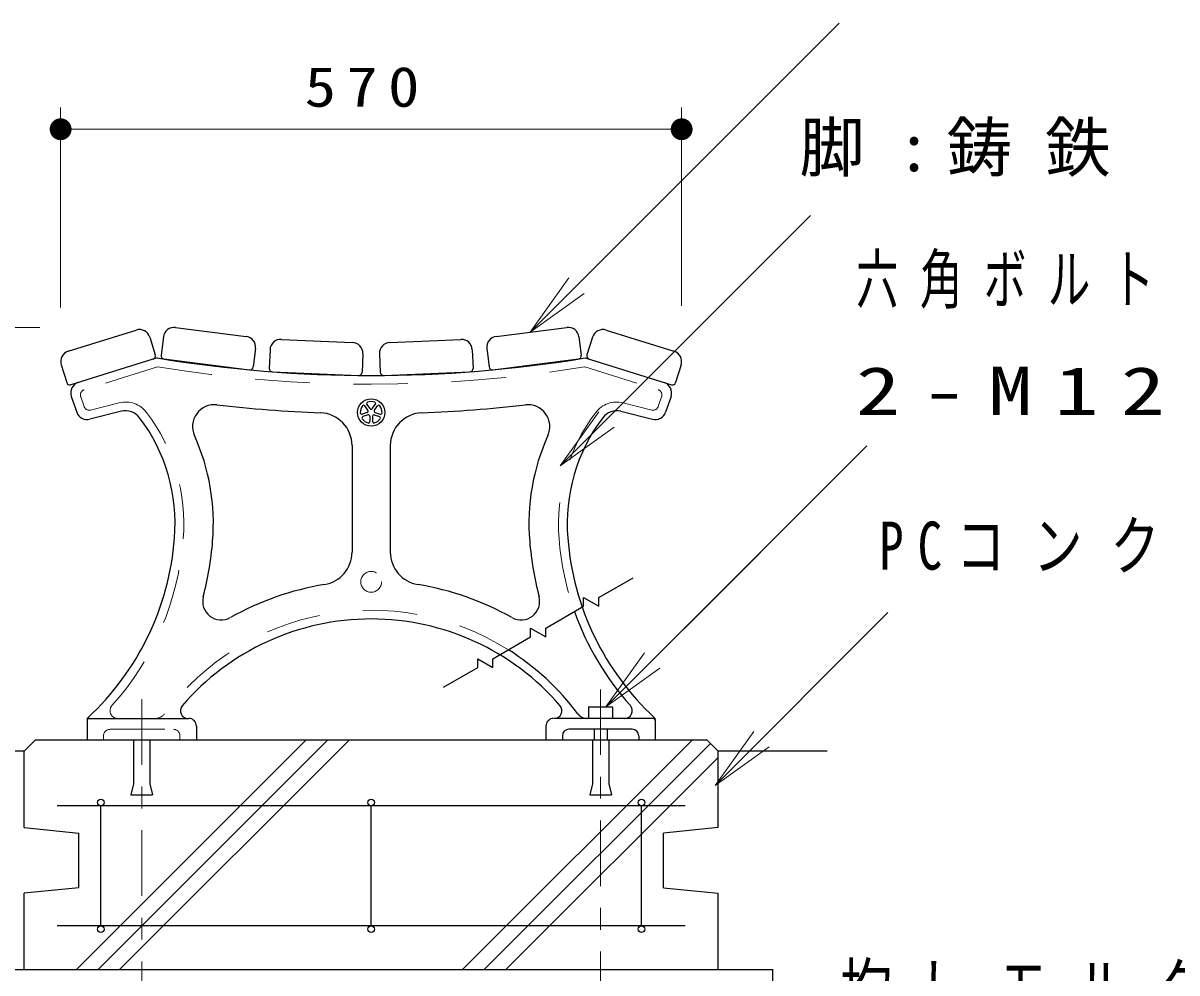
# Model space of a CAD drawing. Units: millimetres on the paper, scale 1:20. Extents: x -365 to 0, y -5 to 257.
# Drawn here: x -121 to -68.2, y 106.2 to 149.7 of the extents above; entities that cross this region are included whole.
import ezdxf

# ---------------------------------------------------------------- set-up
doc = ezdxf.new("R2010")
doc.units = ezdxf.units.MM
doc.linetypes.add('USER1', pattern=[4.5, 2.5, -2])
doc.linetypes.add('USER2', pattern=[6, 3, -1, 1, -1])
doc.layers.add('1_20', color=3, linetype='Continuous', lineweight=25)
doc.styles.add('ＭＳ ゴシック', font='')
doc.styles.get('ＭＳ ゴシック').set_extended_font_data('MS Gothic')

# ---------------------------------------------------------------- blocks, each defined once
blk = doc.blocks.new('open_arrow')
at = {"color": 0, "linetype": 'Continuous', "lineweight": -2}
blk.add_lwpolyline([(7.5, 1.25), (0, 0), (7.5, -1.25)], dxfattribs=at)
blk = doc.blocks.new('filled_dot')
at = {"color": 0, "linetype": 'Continuous', "lineweight": -2, "const_width": 1.25}
blk.add_lwpolyline([(-0.625, 0, 1), (0.625, 0, 1)], format="xyb", close=True, dxfattribs=at)

msp = doc.modelspace()

# ---------------------------------------------------------------- linework, layer by layer
at = {"layer": '1_20', "color": 7, "lineweight": 13}
for p, q in [((-97.751, 135.535), (-83.608, 149.677)), ((-119.242, 136.665), (-119.242, 145.817)), ((-90.821, 136.732), (-90.821, 145.817)), ((-119.242, 144.817), (-90.821, 144.817)), ((-96.387, 129.412), (-84.932, 140.867)), ((-120.195, 135.75), (-146.406, 135.75)), ((-94.29, 118.378), (-82.34, 130.328)), ((-89.293, 114.784), (-81.382, 122.694)), ((-118.522, 106.353), (-108.022, 116.853)), ((-117.532, 106.353), (-107.032, 116.853)), ((-116.542, 106.353), (-106.042, 116.853)), ((-100.844, 106.353), (-90.344, 116.853)), ((-99.854, 106.353), (-89.505, 116.702)), ((-98.864, 106.353), (-89.156, 116.061))]:
    msp.add_line(p, q, dxfattribs=at)
at = {"layer": '1_20'}
for p, q in [((-113.982, 135.746), (-110.758, 135.338)), ((-99.304, 135.338), (-96.08, 135.746)), ((-118.891, 134.658), (-115.788, 135.626)), ((-115.162, 135.297), (-114.909, 134.486)), ((-114.541, 135.313), (-114.648, 134.47)), ((-109.139, 135.202), (-105.892, 135.064)), ((-104.17, 135.064), (-100.923, 135.202)), ((-95.521, 135.313), (-95.414, 134.47)), ((-94.901, 135.298), (-95.155, 134.486)), ((-94.275, 135.626), (-91.173, 134.658)), ((-110.325, 134.78), (-110.431, 133.936)), ((-109.66, 134.723), (-109.696, 133.874)), ((-100.402, 134.723), (-100.366, 133.874)), ((-99.738, 134.78), (-99.631, 133.936)), ((-114.831, 134.353), (-118.778, 133.122)), ((-114.518, 134.302), (-110.599, 133.806)), ((-105.414, 134.543), (-105.45, 133.694)), ((-104.648, 134.543), (-104.612, 133.694)), ((-99.463, 133.806), (-95.544, 134.302)), ((-95.231, 134.353), (-91.285, 133.122)), ((-119.219, 134.032), (-118.966, 133.22)), ((-109.553, 133.718), (-105.606, 133.55)), ((-104.456, 133.55), (-100.51, 133.718)), ((-90.844, 134.032), (-91.097, 133.221)), ((-118.754, 132.59), (-118.504, 131.865)), ((-91.308, 132.59), (-91.558, 131.865)), ((-105.183, 131.956), (-105.328, 132.156)), ((-105.082, 132.029), (-105.227, 132.229)), ((-104.98, 132.029), (-104.835, 132.229)), ((-104.879, 131.955), (-104.734, 132.155)), ((-116.464, 131.907), (-117.909, 131.543)), ((-105.214, 131.859), (-105.449, 131.783)), ((-105.175, 131.74), (-105.411, 131.664)), ((-105.094, 131.681), (-105.094, 131.434)), ((-104.969, 131.681), (-104.969, 131.434)), ((-104.887, 131.74), (-104.652, 131.664)), ((-104.848, 131.859), (-104.613, 131.783)), ((-93.599, 131.907), (-92.153, 131.543)), ((-105.906, 130.342), (-105.906, 125.459)), ((-104.156, 130.342), (-104.156, 125.459)), ((-94.29, 118.378), (-87.219, 125.449)), ((-95.08, 118.378), (-93.983, 118.378)), ((-95.08, 118.378), (-95.08, 117.853)), ((-93.983, 118.378), (-93.983, 117.853)), ((-118.031, 117.809), (-118.031, 116.853)), ((-117.931, 117.853), (-113.381, 117.853)), ((-92.131, 117.853), (-96.649, 117.853)), ((-92.031, 117.809), (-92.031, 116.853)), ((-113.031, 117.503), (-113.031, 116.853)), ((-97.031, 117.503), (-97.031, 116.853)), ((-93.081, 117.353), (-95.981, 117.353)), ((-94.831, 117.353), (-94.831, 116.853)), ((-94.231, 117.353), (-94.231, 116.853)), ((-120.906, 116.353), (-120.406, 116.853)), ((-89.656, 116.853), (-120.406, 116.853)), ((-115.906, 116.853), (-115.906, 114.853)), ((-115.156, 116.853), (-115.156, 114.853)), ((-96.281, 117.053), (-96.281, 116.853)), ((-94.906, 116.853), (-94.906, 114.853)), ((-94.156, 116.853), (-94.156, 114.853)), ((-92.781, 117.053), (-92.781, 116.853)), ((-89.656, 116.853), (-89.156, 116.353)), ((-120.906, 116.353), (-125.906, 116.353)), ((-120.906, 112.853), (-120.906, 116.353)), ((-84.156, 116.353), (-89.156, 116.353)), ((-89.156, 112.853), (-89.156, 116.353)), ((-115.906, 114.853), (-116.031, 114.353)), ((-115.156, 114.853), (-115.031, 114.353)), ((-94.906, 114.853), (-95.031, 114.353)), ((-94.156, 114.853), (-94.031, 114.353)), ((-116.031, 114.353), (-115.031, 114.353)), ((-95.031, 114.353), (-94.031, 114.353)), ((-90.656, 113.853), (-119.406, 113.853)), ((-117.406, 108.353), (-117.406, 113.853)), ((-105.031, 108.353), (-105.031, 113.853)), ((-92.656, 108.353), (-92.656, 113.853)), ((-120.906, 112.853), (-118.406, 112.603)), ((-118.406, 110.103), (-118.406, 112.603)), ((-89.156, 112.853), (-91.656, 112.603)), ((-91.656, 110.103), (-91.656, 112.603)), ((-118.406, 110.103), (-120.906, 109.853)), ((-120.906, 106.353), (-120.906, 109.853)), ((-91.656, 110.103), (-89.156, 109.853)), ((-89.156, 106.353), (-89.156, 109.853)), ((-90.656, 108.353), (-119.406, 108.353)), ((-123.406, 106.353), (-86.656, 106.353)), ((-86.656, 99.853), (-86.656, 106.353))]:
    msp.add_line(p, q, dxfattribs=at)
at = {"layer": '1_20', "color": 7, "linetype": 'USER1', "lineweight": 13}
for p, q in [((-114.803, 133.943), (-118.163, 132.895)), ((-95.26, 133.943), (-91.899, 132.895)), ((-118.325, 132.574), (-118.171, 132.126)), ((-91.737, 132.574), (-91.892, 132.126)), ((-116.561, 132.295), (-117.873, 131.965)), ((-93.501, 132.295), (-92.189, 131.965)), ((-116.981, 117.353), (-114.081, 117.353)), ((-117.281, 117.053), (-117.281, 116.853)), ((-113.781, 117.053), (-113.781, 116.853))]:
    msp.add_line(p, q, dxfattribs=at)
at = {"layer": '1_20', "color": 7, "linetype": 'USER2', "lineweight": 13}
for p, q in [((-94.531, 119.181), (-94.531, 98.353)), ((-115.531, 118.731), (-115.531, 98.353))]:
    msp.add_line(p, q, dxfattribs=at)
at = {"layer": '1_20'}
msp.add_lwpolyline([(-101.727, 119.277), (-100.157, 120.184), (-100.157, 120.584), (-99.464, 120.184), (-99.464, 120.584), (-97.732, 121.584), (-97.732, 121.984), (-97.039, 121.584), (-97.039, 121.984), (-95.307, 122.984), (-95.307, 123.384), (-94.614, 122.984), (-94.614, 123.384), (-93.044, 124.29)], dxfattribs=at)
for centre, radius in [((-105.031, 131.853), 0.625), ((-117.406, 114.003), 0.15), ((-105.031, 114.003), 0.15), ((-92.656, 114.003), 0.15), ((-117.406, 108.203), 0.15), ((-105.031, 108.203), 0.15), ((-92.656, 108.203), 0.15)]:
    msp.add_circle(centre, radius, dxfattribs=at)
at = {"layer": '1_20', "color": 7, "linetype": 'USER1', "lineweight": 13}
msp.add_circle((-105.031, 124.103), 0.477, dxfattribs=at)
at = {"layer": '1_20'}
for centre, radius, start, end in [((-114.045, 135.25), 0.5, 82.789, 172.789), ((-96.017, 135.25), 0.5, 7.211, 97.211), ((-115.639, 135.149), 0.5, 17.3255, 107.3254), ((-110.821, 134.842), 0.5, 352.789, 82.789), ((-109.161, 134.702), 0.5, 87.5644, 177.5644), ((-100.902, 134.702), 0.5, 2.4355, 92.4355), ((-99.241, 134.842), 0.5, 97.211, 187.2109), ((-94.424, 135.149), 0.5, 72.6745, 162.6745), ((-118.742, 134.181), 0.5, 107.3254, 197.3254), ((-105.913, 134.564), 0.5, 357.5645, 87.5644), ((-104.149, 134.564), 0.5, 92.4355, 182.4355), ((-91.321, 134.181), 0.5, 342.6746, 72.6745), ((-115.052, 134.441), 0.15, 287.3255, 17.3255), ((-105.031, 193.547), 60, 260.59955, 279.40046), ((-114.499, 134.451), 0.15, 172.789, 262.789), ((-95.563, 134.451), 0.15, 277.211, 7.211), ((-95.011, 134.442), 0.15, 162.6745, 252.6745), ((-110.58, 133.955), 0.15, 262.789, 352.789), ((-109.546, 133.868), 0.15, 177.5644, 267.5645), ((-105.6, 133.7), 0.15, 267.5645, 357.5645), ((-104.462, 133.7), 0.15, 182.4355, 272.4355), ((-100.516, 133.868), 0.15, 272.4355, 2.4355), ((-99.482, 133.955), 0.15, 187.211, 277.211), ((-118.823, 133.265), 0.15, 197.3254, 287.3255), ((-118.281, 132.753), 0.5, 107.3255, 199.0256), ((-91.781, 132.753), 0.5, 340.9743, 72.6745), ((-91.24, 133.265), 0.15, 252.6746, 342.6746), ((-112.209, 131.209), 1, 83.4321, 204.3453), ((-105.031, 193.547), 61.75, 263.43203, 267.84805), ((-105.031, 131.853), 0.5, 142.6017, 181.3983), ((-105.379, 132.119), 0.0625, 36, 142.6029), ((-105.176, 132.266), 0.0625, 109.399, 216.0021), ((-105.031, 131.853), 0.5, 70.6017, 109.3983), ((-105.031, 132.066), 0.0625, 216.0017, 324), ((-104.886, 132.266), 0.0625, 324, 70.6029), ((-104.684, 132.119), 0.0625, 37.399, 144.0021), ((-105.031, 131.853), 0.5, 358.6017, 37.3983), ((-105.031, 193.547), 61.75, 272.15193, 276.56795), ((-97.854, 131.209), 1, 335.6546, 96.5679), ((-118.031, 132.028), 0.5, 199.0256, 284.1381), ((-116.268, 131.132), 0.8, 37.2078, 104.1381), ((-122.003, 126.778), 8, 355.1631, 37.2078), ((-107.406, 130.342), 1.5, 0, 87.8481), ((-105.468, 131.842), 0.0625, 181.399, 288.0021), ((-105.391, 131.605), 0.0625, 108, 214.6029), ((-105.031, 131.853), 0.5, 214.6017, 253.3983), ((-105.233, 131.919), 0.0625, 288.0017, 36), ((-105.156, 131.681), 0.0625, 0.0016, 108), ((-104.906, 131.681), 0.0625, 72.0017, 180), ((-104.829, 131.919), 0.0625, 144.0017, 252), ((-105.031, 131.853), 0.5, 286.6017, 325.3983), ((-104.671, 131.605), 0.0625, 325.399, 72.0021), ((-104.594, 131.842), 0.0625, 252, 358.6029), ((-102.656, 130.342), 1.5, 92.1519, 180), ((-88.06, 126.778), 8, 142.7921, 184.8369), ((-93.794, 131.132), 0.8, 75.8619, 142.7921), ((-92.031, 132.028), 0.5, 255.8619, 340.9743), ((-105.156, 131.434), 0.0625, 253.399, 0.0021), ((-104.906, 131.434), 0.0625, 180, 286.6029), ((-122.003, 126.778), 9.75, 355.1631, 24.3454), ((-88.06, 126.778), 9.75, 155.6546, 184.8369), ((-126.495, 127.052), 12.5, 312.8186, 355.6485), ((-126.495, 127.052), 14.25, 345.2467, 355.6485), ((-83.567, 127.052), 14.25, 184.3515, 194.7533), ((-83.567, 127.052), 12.5, 184.3515, 227.1814), ((-107.406, 125.459), 1.5, 279.3297, 0), ((-102.656, 125.459), 1.5, 180, 260.6702), ((-105.031, 111.003), 13.15, 99.3298, 119.349), ((-105.031, 111.003), 13.15, 60.651, 80.6703), ((-111.893, 123.206), 0.85, 165.2467, 299.349), ((-98.169, 123.206), 0.85, 240.651, 14.7532), ((-83.567, 127.052), 12.9, 199.5176, 221.898), ((-105.031, 111.003), 11.4, 40.6611, 139.3389), ((-105.031, 111.003), 11.8, 36.6954, 57.8546), ((-113.413, 118.203), 0.35, 139.3389, 270), ((-96.649, 118.203), 0.35, 270, 40.6611), ((-93.43, 118.203), 0.35, 270, 41.898), ((-117.931, 117.809), 0.1, 132.8185, 180), ((-117.931, 117.753), 0.1, 90, 180), ((-113.381, 117.503), 0.35, 0, 90), ((-96.681, 117.503), 0.35, 90, 180), ((-95.169, 118.353), 0.5, 216.6954, 270), ((-92.131, 117.753), 0.1, 0, 90), ((-92.131, 117.809), 0.1, 0, 47.1812), ((-95.981, 117.053), 0.3, 90, 180), ((-93.081, 117.053), 0.3, 0, 90)]:
    msp.add_arc(centre, radius, start, end, dxfattribs=at)
at = {"layer": '1_20', "color": 7, "linetype": 'USER1', "lineweight": 13}
for centre, radius, start, end in [((-105.031, 193.547), 60.4, 260.68982, 279.31016), ((-118.089, 132.656), 0.25, 107.3256, 199.0255), ((-91.973, 132.656), 0.25, 340.9744, 72.6744), ((-117.934, 132.207), 0.25, 199.0255, 284.138), ((-116.268, 131.132), 1.2, 37.2077, 104.1383), ((-93.794, 131.132), 1.2, 75.862, 142.7921), ((-92.128, 132.207), 0.25, 255.862, 340.9745), ((-122.003, 126.778), 8.4, 355.1631, 37.2078), ((-88.06, 126.778), 8.4, 142.7921, 184.8369), ((-126.495, 127.052), 12.9, 318.102, 355.6485), ((-83.567, 127.052), 12.9, 184.3515, 199.5176), ((-105.031, 111.003), 11.8, 57.8546, 143.3046), ((-116.633, 118.203), 0.35, 138.102, 270), ((-114.894, 118.353), 0.5, 270, 323.3046), ((-116.981, 117.053), 0.3, 90, 180), ((-114.081, 117.053), 0.3, 0, 90)]:
    msp.add_arc(centre, radius, start, end, dxfattribs=at)

# ---------------------------------------------------------------- block references
at = {"layer": '1_20', "color": 7, "lineweight": 13, "xscale": 0.4, "yscale": 0.4}
msp.add_blockref('filled_dot', (-119.242, 144.817), dxfattribs=at)
for name, p, rotation in [('filled_dot', (-90.821, 144.817), 180), ('open_arrow', (-97.751, 135.535), 45), ('open_arrow', (-96.387, 129.412), 45), ('open_arrow', (-94.29, 118.378), 45), ('open_arrow', (-89.293, 114.784), 45)]:
    msp.add_blockref(name, p, dxfattribs=dict(at, rotation=rotation))

# ---------------------------------------------------------------- texts
at = {"layer": '1_20', "color": 7, "style": 'ＭＳ ゴシック'}
for s, insert, char_height, attachment_point in [('\\T1.33;\\W1.15;570', (-105.211, 145.817), 1.833, 8), ('\\T1.5;脚:鋳鉄\u3000FC\\~200', (-85.434, 143.867), 2.199, 4), ('\\T1.5;\\W0.65;六角ボルト', (-82.842, 137.828), 2.199, 4), ('\\T1.5;\\W1.35;2-M12X35L\\~SUS', (-82.842, 132.828), 2.199, 4), ('\\T1.57;\\W0.75;PCコンクリ－ト', (-81.785, 125.694), 2.199, 4), ('\\T1.5;\\W0.8;均しモルタル1:3(空練り)', (-83.577, 105.218), 2.199, 4)]:
    msp.add_mtext(s, dxfattribs=dict(at, insert=insert, char_height=char_height, attachment_point=attachment_point))

doc.saveas('drawing.dxf')
